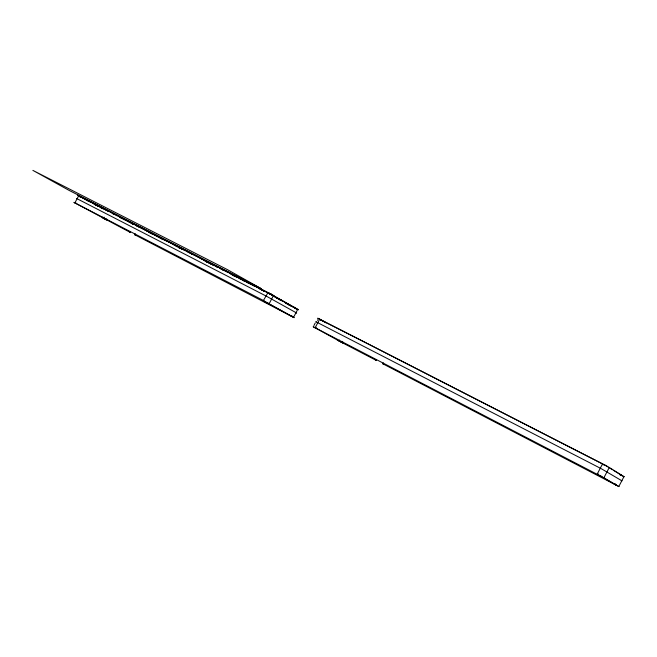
<?xml version="1.0" encoding="UTF-8"?>
<svg xmlns="http://www.w3.org/2000/svg" width="657" height="657" viewBox="0 0 657 657"><rect width="100%" height="100%" fill="white"/><g stroke="black" fill="none" stroke-linecap="round" stroke-linejoin="round"><path stroke-width="0.99" d="M607.774 466.807L602.559 463.867L597.131 474.247L598.634 475.068M339.595 341.27L313.167 326.726L597.845 474.658L598.24 473.902M603.003 464.786C604.678 464.113 607.306 466.692 609.285 467.472L624.15 476.744L622.023 475.75M614.681 483.946L616.512 485.326L601.401 476.555L601.598 476.177M383.327 362.828L382.826 363.781L618.984 486.623L603.865 477.836L609.285 467.472M619.518 474.699L620.109 474.707M615.133 484.677L615.51 483.963M618.812 486.509L623.978 476.621M339.045 340.975L339.521 340.071M342.051 342.568L342.691 341.369M343.053 343.126L343.365 342.519M263.276 300.766L267.999 292.603M129.413 231.946L130.571 232.578L73.896 202.372L264.574 301.087M268.68 293.342L270.052 293.81M291.716 315.647L291.404 316.222L292.332 316.69L267.481 303.017L267.801 302.417M271.67 295.108L271.875 294.722L270.323 293.827M135.137 233.654L134.603 234.648L294.205 317.684L269.074 303.846L273.476 295.543L272.622 295.067M295.987 308.93L296.57 308.708L295.781 308.33M292.455 316.797L292.759 316.222M296.553 309.045L298.45 309.702L297.941 309.48M293.548 317.306L297.785 309.299L271.875 294.722M313.906 325.527L315.237 323.014M317.438 320.32L317.676 319.869M318.144 318.982L317.733 318.136L602.559 463.867M315.155 327.72L319.729 319.088M315.877 327.375L315.204 327.802M319.992 319.606L366.434 343.061M316.411 328.015L315.245 327.818M320.493 320.312L320.813 319.704M74.89 202.873L78.717 195.712L267.686 292.447M78.758 196.082L77.748 195.252L78.635 195.77M76.294 203.3L75.645 203.309L76.376 203.374M79.76 196.796L79.973 196.402L269.616 293.622L291.848 306.195L285.467 302.926M79.891 196.78L80.047 196.5M102.763 217.089L102.361 217.845L104.652 219.06M103.527 218.453L104.2 217.196M106.163 219.857L106.705 218.847M107.469 220.235L105.038 219.266M271.76 294.656L269 293.227L269.896 293.728M181.644 249.052L182.285 249.323M97.129 205.813L97.302 205.92M621.448 475.364L620.569 474.937M98.312 206.372L98.673 206.512M121.274 218.338L121.594 218.428M621.292 480.546L621.998 480.858L601.278 468.704L315.82 321.7L316.296 321.996M216.473 266.841L216.925 267.07M276.737 297.835L276.293 297.531L277.09 297.917M278.469 298.771L279.447 299.255L278.289 298.639L278.929 298.976M121.685 218.321L121.167 217.845M295.978 312.699L296.685 313.028L266.504 296.25L76.475 198.414M154.986 235.337L155.356 235.526M78.536 195.622L77.764 195.244L78.717 195.712M274.963 297.112L275.751 297.276L274.946 296.931M181.751 249.06L181.997 249.34M620.709 475.085L621.161 475.307M367.312 343.512L603.257 464.302M86.289 199.802L92.998 203.259M102.352 208.113L109.456 211.685M111.764 212.852L117.496 215.808M119.311 216.711L131.219 222.961M127.852 221.089L137.568 226.213M136.147 225.417L136.952 225.762M137.321 225.934L145.731 230.262M169.982 242.663L162.755 239.049L164.866 240.224M170.401 242.901L173.982 244.897M173.276 244.347L183.221 249.529M181.726 248.675L187.787 251.779M189.471 252.658L188.658 252.222M198.192 257.109L191.171 253.512L192.649 254.358M198.611 257.347L202.134 259.318M201.642 258.874L213.632 265.272L207.415 262.11M218.535 267.547L210.47 263.4L211.915 264.229M219.972 268.352L219.553 268.138L220.916 268.902M220.341 268.45L228.094 272.441M229.942 273.46L229.523 273.246L233.383 275.39L231.732 274.569M231.182 274.002L241.645 279.553M239.633 278.42L240.06 278.642M248.937 283.11L240.519 278.782L241.916 279.586M250.342 283.906L249.906 283.684L251.902 284.81M251.705 284.514L258.538 288.012M260.336 289.023L260.772 289.252M269.986 293.893L261.289 289.441L262.685 290.23M271.374 294.681L270.922 294.451L272.236 295.19M90.099 201.929L83.809 198.48M113.135 213.73L114.991 214.683M148.983 232.093L149.353 232.282L147.225 231.1M154.715 235.255L155.266 235.543M156.251 235.814L153.763 234.442L164.784 240.084M157.869 236.643L158.247 236.84L156.128 235.658M166.886 241.259L167.272 241.456L165.162 240.281M176.035 245.948L176.421 246.145L174.327 244.971M193.01 254.645L190.53 253.273M213.968 265.379L214.379 265.584L212.326 264.434M221.598 269.288L223.544 270.249M243.919 280.72L244.355 280.941L242.343 279.808M254.21 285.992L254.645 286.214L252.658 285.089M272.893 295.56L274.708 296.562L272.926 295.666M93.228 203.613L97.458 205.781M99.683 206.898L103.026 208.63M108.208 211.267L94.189 203.933L98.213 206.15M114.638 214.56L114.72 214.625M120.453 217.557L123.097 218.912M124.904 219.824L119.016 216.646M125.331 220.062L131.581 223.265M133.067 224.004L133.856 224.423M135.662 225.351L140.196 227.675M160.144 237.891L163.445 239.583M179.147 247.632L182.547 249.373M184.683 250.448L185.077 250.645L183.615 249.734M186.76 251.516L187.574 251.943M188.436 252.387L190.16 253.273M223.019 270.084L223.429 270.298M239.32 278.461L242.622 280.153M249.504 283.676L246.178 282.124M258.989 288.53L263.243 290.714M263.695 290.928L264.139 291.15L259.375 288.464M133.519 224.349L131.728 223.429L132.147 223.667M204.68 260.813L210.848 263.966M236.315 277.016L233.021 275.349L233.44 275.57M240.807 279.34L241.226 279.553M266.463 292.488L266.906 292.71M207.259 262.315L207.661 262.521L205.633 261.387M234.196 276.121L234.615 276.334M280.859 300.085L281.779 300.569M276.145 297.835L276.589 298.056M277.919 298.721L283.06 301.358M284.3 302.015L287.503 303.821M279.373 299.658L279.808 299.879M285.623 302.762L286.066 302.992M280.695 300.397L281.13 300.627M295.042 307.919L293.424 307.049L294.508 307.591M286.534 303.591L295.625 308.256M287.758 304.273L296.668 308.839M267.941 292.579L269.51 293.392M278.256 298.804L278.987 299.05M294.911 307.854L294.402 307.583M268.212 292.718L268.795 293.014M278.141 298.582L277.583 298.36L277.903 298.623M179.008 247.648L179.731 248.026M124.181 219.717L123.992 219.725M154.88 235.436L155.134 235.411M597.845 474.658L599.168 475.307M179.353 247.952L179.18 247.903M263.588 300.922L265.165 301.785M342.724 342.954L341.065 342.051M152.514 234.237L152.095 233.949L152.662 234.22M269.395 293.334L270.364 293.843M243.566 280.728L243.862 280.884M169.079 242.113L167.855 241.456L169.136 242.105M598.913 475.216L603.865 477.836M264.689 301.506L265.379 301.892M269.707 293.498L270.208 293.893M270.134 293.851L271.095 294.287L270.273 293.876M269.485 294.007L269.378 293.991M217.467 266.841C220.456 268.491 214.962 265.494 217.451 266.882M179.501 247.935L179.057 247.763L179.673 247.993M599.2 475.372L601.401 476.555M265.1 301.719L265.6 302.015M340.761 341.919L376.313 360.43L375.352 359.896M276.408 297.629L276.597 297.654M176.388 246.342L177.127 246.712L176.396 246.309M81.287 197.116C79.193 196.082 84.137 198.611 81.328 197.182M95.051 204.631L94.534 204.36L95.109 204.664M265.518 301.941L265.954 302.171M265.83 302.13L266.381 302.401M340.843 341.936L337.378 340.104M152.071 233.999L152.523 234.081M340.392 341.697L339.776 341.369M266.052 302.253L269.074 303.846M270.421 293.958L271.538 294.476M270.947 294.155L273.476 295.543M213.853 265.535L214.322 265.748M266.274 302.368L267.481 303.017M281.722 300.545L280.9 300.142M271.612 294.517L272.359 294.919M134.603 234.648L135.761 235.28M129.47 222.271L129.897 222.509M131.375 223.331L133.486 224.505M110.885 212.4L111.32 212.638M116.503 215.512L116.93 215.751M112.733 213.697L113.16 213.936M382.826 363.781L383.778 364.315M100.513 207.513L102.648 208.696M94.477 204.352L96.177 205.329M78.856 195.893L88.81 201.354M155.758 235.461L144.893 229.901L147.02 231.083M157.352 236.446L157.779 236.684L150.839 233.104M159.684 237.842L161.762 239M138.446 226.599L140.582 227.79M142.068 228.62L142.495 228.85M177.883 246.958L178.293 247.196M202.619 259.466L204.68 260.624M232.184 274.61L234.212 275.751M287.947 304.051L289.261 304.791M263.12 290.451L264.442 291.199M318.382 318.53L326.094 322.825M297.785 309.299L298.442 309.693L297.941 309.39M608.735 467.406L609.688 467.998M610.64 468.589L612.521 469.755M613.449 470.33L616.217 472.046M617.12 472.613L619.822 474.288M620.717 474.847L621.596 475.397M261.1 288.571L69.1 190.399L32.875 170.385L227.626 269.74L261.067 288.571M79.464 196.156L79.973 196.402L79.497 196.164M169.785 242.474L169.219 242.187L169.769 242.466M274.092 296.562L273.673 296.406L274.141 296.586M122.58 218.255L124.502 219.282L122.604 218.264M150.133 232.898L149.484 232.521L150.182 232.898"/></g></svg>
